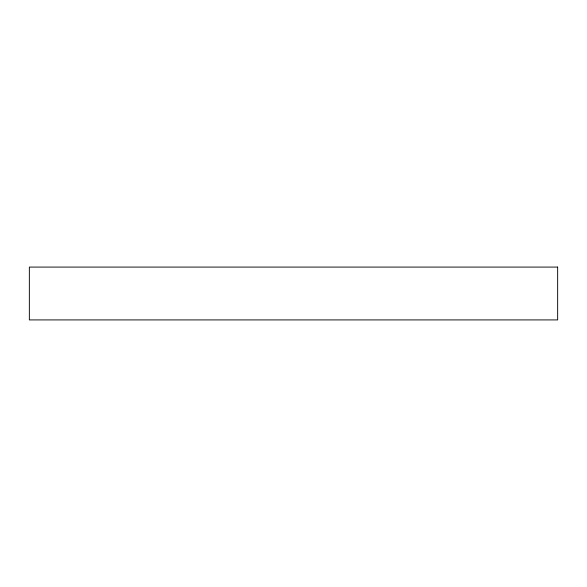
<?xml version="1.0" encoding="UTF-8"?>
<svg xmlns="http://www.w3.org/2000/svg" width="587" height="587" viewBox="0 0 587 587"><rect width="100%" height="100%" fill="white"/><g stroke="black" fill="none" stroke-linecap="round" stroke-linejoin="round"><path stroke-width="0.88" d="M557.65 267.085L29.35 267.085L29.35 319.915L557.65 319.915L557.65 267.085"/></g></svg>
